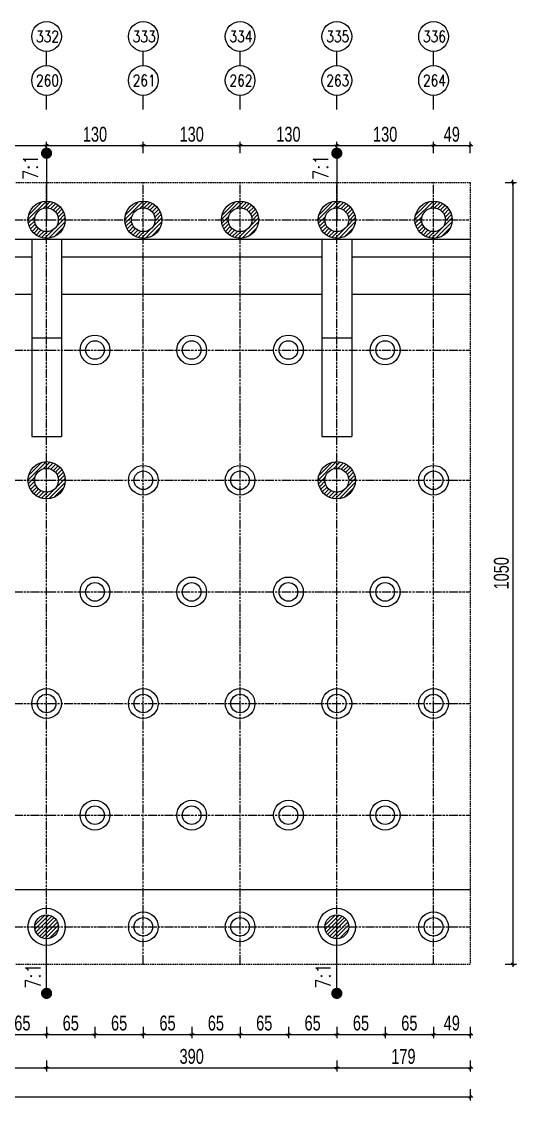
# Model space of a CAD drawing. Header units: inches. Extents: x -1640460 to 2672754, y -1012 to 1209503.
# Drawn here: x 7526 to 8191, y 136 to 1586 of the extents above; entities that cross this region are included whole.
import ezdxf

# ---------------------------------------------------------------- set-up
doc = ezdxf.new("R2010")
doc.units = ezdxf.units.IN
doc.header["$MEASUREMENT"] = 0
doc.linetypes.add('ACAD_ISO09W100', pattern=[45, 24, -3, 6, -3, 6, -3])
doc.linetypes.add('HIDDEN', pattern=[0.375, 0.25, -0.125])
doc.layers.add('DIM', color=177, linetype='Continuous', lineweight=20)
doc.layers.add('THAY1', color=9, linetype='Continuous', lineweight=20)
for name, color, linetype in [('Kich thuoc', 4, 'Continuous'), ('Text', 2, 'Continuous'), ('Tim', 8, 'ACAD_ISO09W100')]:
    doc.layers.add(name, color=color, linetype=linetype)
doc.styles.add('KICH_THUOC', font='vnsimli.shx', dxfattribs={"width": 0.8})
doc.styles.add('TXTDIM', font='VNARIAL.TTF', dxfattribs={"width": 0.7})
doc.dimstyles.new('DIM10', dxfattribs={"dimscale": 10, "dimtxt": 2, "dimasz": 0.3, "dimexe": 0.5, "dimexo": 0.5, "dimgap": 0.5, "dimtad": 1, "dimdec": 0, "dimzin": 12, "dimdsep": 46, "dimtxsty": 'TXTDIM', "dimblk": 'SLASH', "dimcen": 1.5, "dimclrd": 1, "dimclre": 256, "dimclrt": 2, "dimadec": 0, "dimazin": 0, "dimtfac": 1, "dimtdec": 0, "dimtix": 1, "dimtmove": 0, "dimatfit": 3, "dimldrblk": 'DOT', "dimfxl": 1, "dimfxlon": 1, "dimtolj": 1, "dimtzin": 0, "dimlwd": 9, "dimlwe": 9, "dimarcsym": 1})
pattern_1 = [(45, (7074.489555966934, 0), (-2.651650429449553, 2.651650429449553), [])]

# ---------------------------------------------------------------- blocks, each defined once
blk = doc.blocks.new('SLASH')
at = {"layer": 'DIM', "color": 16}
blk.add_line((-1.2, 0), (1.2, 0), dxfattribs=at)
at = {"layer": 'DIM', "color": 16, "linetype": 'Continuous'}
blk.add_line((-0.6, -0.6), (0.6, 0.6), dxfattribs=at)
blk = doc.blocks.new('*D403')
at = {"layer": 'Defpoints', "color": 0}
for p in [(7494.865491394885, 319.4343528143809), (7559.865491394885, 319.4343528143809), (7559.865491394885, 224.8443050668575)]:
    blk.add_point(p, dxfattribs=at)
at = {"layer": 'Kich thuoc', "lineweight": 9}
for p, q in [((7494.865491394885, 234.8443050668575), (7494.865491394885, 219.8443050668575)), ((7559.865491394885, 234.8443050668575), (7559.865491394885, 219.8443050668575))]:
    blk.add_line(p, q, dxfattribs=at)
at = {"layer": 'Kich thuoc', "color": 1, "lineweight": 9}
blk.add_line((7497.865491394885, 224.8443050668575), (7556.865491394885, 224.8443050668575), dxfattribs=at)
at = {"layer": 'Kich thuoc', "color": 1, "lineweight": 9, "xscale": 3, "yscale": 3, "zscale": 3, "rotation": 180}
blk.add_blockref('SLASH', (7494.865491394885, 224.8443050668575), dxfattribs=at)
at = {"layer": 'Kich thuoc', "color": 1, "lineweight": 9, "xscale": 3, "yscale": 3, "zscale": 3}
blk.add_blockref('SLASH', (7559.865491394885, 224.8443050668575), dxfattribs=at)
at = {"layer": 'Kich thuoc', "color": 2, "insert": (7527.365491394885, 240.0489435388902), "char_height": 20, "attachment_point": 5, "style": 'TXTDIM'}
blk.add_mtext('\\A1;65', dxfattribs=at)
blk = doc.blocks.new('_Dot')
at = {"color": 0, "linetype": 'ByBlock', "lineweight": -2}
blk.add_line((-0.5, 0), (-1, 0), dxfattribs=at)
at = {"color": 0, "linetype": 'ByBlock', "const_width": 0.5}
blk.add_lwpolyline([(-0.25, 0, 1), (0.25, 0, 1)], format="xyb", close=True, dxfattribs=at)
blk = doc.blocks.new('*D404')
at = {"layer": 'Defpoints', "color": 0}
for p in [(7559.865491394885, 319.4343528143809), (7624.865491394885, 319.4343528143809), (7624.865491394885, 224.8443050668575)]:
    blk.add_point(p, dxfattribs=at)
at = {"layer": 'Kich thuoc', "lineweight": 9}
for p, q in [((7559.865491394885, 234.8443050668575), (7559.865491394885, 219.8443050668575)), ((7624.865491394885, 234.8443050668575), (7624.865491394885, 219.8443050668575))]:
    blk.add_line(p, q, dxfattribs=at)
at = {"layer": 'Kich thuoc', "color": 1, "lineweight": 9}
blk.add_line((7562.865491394885, 224.8443050668575), (7621.865491394885, 224.8443050668575), dxfattribs=at)
at = {"layer": 'Kich thuoc', "color": 1, "lineweight": 9, "xscale": 3, "yscale": 3, "zscale": 3, "rotation": 180}
blk.add_blockref('SLASH', (7559.865491394885, 224.8443050668575), dxfattribs=at)
at = {"layer": 'Kich thuoc', "color": 1, "lineweight": 9, "xscale": 3, "yscale": 3, "zscale": 3}
blk.add_blockref('SLASH', (7624.865491394885, 224.8443050668575), dxfattribs=at)
at = {"layer": 'Kich thuoc', "color": 2, "insert": (7592.365491394885, 240.0489435388902), "char_height": 20, "attachment_point": 5, "style": 'TXTDIM'}
blk.add_mtext('\\A1;65', dxfattribs=at)
blk = doc.blocks.new('*D405')
at = {"layer": 'Defpoints', "color": 0}
for p in [(7624.865491394885, 319.4343528143809), (7689.865491394885, 319.4343528143809), (7689.865491394885, 224.8443050668575)]:
    blk.add_point(p, dxfattribs=at)
at = {"layer": 'Kich thuoc', "lineweight": 9}
for p, q in [((7624.865491394885, 234.8443050668575), (7624.865491394885, 219.8443050668575)), ((7689.865491394885, 234.8443050668575), (7689.865491394885, 219.8443050668575))]:
    blk.add_line(p, q, dxfattribs=at)
at = {"layer": 'Kich thuoc', "color": 1, "lineweight": 9}
blk.add_line((7627.865491394885, 224.8443050668575), (7686.865491394885, 224.8443050668575), dxfattribs=at)
at = {"layer": 'Kich thuoc', "color": 1, "lineweight": 9, "xscale": 3, "yscale": 3, "zscale": 3, "rotation": 180}
blk.add_blockref('SLASH', (7624.865491394885, 224.8443050668575), dxfattribs=at)
at = {"layer": 'Kich thuoc', "color": 1, "lineweight": 9, "xscale": 3, "yscale": 3, "zscale": 3}
blk.add_blockref('SLASH', (7689.865491394885, 224.8443050668575), dxfattribs=at)
at = {"layer": 'Kich thuoc', "color": 2, "insert": (7657.365491394885, 240.0489435388902), "char_height": 20, "attachment_point": 5, "style": 'TXTDIM'}
blk.add_mtext('\\A1;65', dxfattribs=at)
blk = doc.blocks.new('*D406')
at = {"layer": 'Defpoints', "color": 0}
for p in [(7689.865491394885, 319.4343528143809), (7754.865491394885, 319.4343528143809), (7754.865491394885, 224.8443050668575)]:
    blk.add_point(p, dxfattribs=at)
at = {"layer": 'Kich thuoc', "lineweight": 9}
for p, q in [((7689.865491394885, 234.8443050668575), (7689.865491394885, 219.8443050668575)), ((7754.865491394885, 234.8443050668575), (7754.865491394885, 219.8443050668575))]:
    blk.add_line(p, q, dxfattribs=at)
at = {"layer": 'Kich thuoc', "color": 1, "lineweight": 9}
blk.add_line((7692.865491394885, 224.8443050668575), (7751.865491394885, 224.8443050668575), dxfattribs=at)
at = {"layer": 'Kich thuoc', "color": 1, "lineweight": 9, "xscale": 3, "yscale": 3, "zscale": 3, "rotation": 180}
blk.add_blockref('SLASH', (7689.865491394885, 224.8443050668575), dxfattribs=at)
at = {"layer": 'Kich thuoc', "color": 1, "lineweight": 9, "xscale": 3, "yscale": 3, "zscale": 3}
blk.add_blockref('SLASH', (7754.865491394885, 224.8443050668575), dxfattribs=at)
at = {"layer": 'Kich thuoc', "color": 2, "insert": (7722.365491394885, 240.0489435388902), "char_height": 20, "attachment_point": 5, "style": 'TXTDIM'}
blk.add_mtext('\\A1;65', dxfattribs=at)
blk = doc.blocks.new('*D407')
at = {"layer": 'Defpoints', "color": 0}
for p in [(7754.865491394885, 319.4343528143809), (7819.865491394885, 319.4343528143809), (7819.865491394885, 224.8443050668575)]:
    blk.add_point(p, dxfattribs=at)
at = {"layer": 'Kich thuoc', "lineweight": 9}
for p, q in [((7754.865491394885, 234.8443050668575), (7754.865491394885, 219.8443050668575)), ((7819.865491394885, 234.8443050668575), (7819.865491394885, 219.8443050668575))]:
    blk.add_line(p, q, dxfattribs=at)
at = {"layer": 'Kich thuoc', "color": 1, "lineweight": 9}
blk.add_line((7757.865491394885, 224.8443050668575), (7816.865491394885, 224.8443050668575), dxfattribs=at)
at = {"layer": 'Kich thuoc', "color": 1, "lineweight": 9, "xscale": 3, "yscale": 3, "zscale": 3, "rotation": 180}
blk.add_blockref('SLASH', (7754.865491394885, 224.8443050668575), dxfattribs=at)
at = {"layer": 'Kich thuoc', "color": 1, "lineweight": 9, "xscale": 3, "yscale": 3, "zscale": 3}
blk.add_blockref('SLASH', (7819.865491394885, 224.8443050668575), dxfattribs=at)
at = {"layer": 'Kich thuoc', "color": 2, "insert": (7787.365491394885, 240.0489435388902), "char_height": 20, "attachment_point": 5, "style": 'TXTDIM'}
blk.add_mtext('\\A1;65', dxfattribs=at)
blk = doc.blocks.new('*D408')
at = {"layer": 'Defpoints', "color": 0}
for p in [(7819.865491394885, 319.4343528143809), (7884.865491394885, 319.4343528143809), (7884.865491394885, 224.8443050668575)]:
    blk.add_point(p, dxfattribs=at)
at = {"layer": 'Kich thuoc', "lineweight": 9}
for p, q in [((7819.865491394885, 234.8443050668575), (7819.865491394885, 219.8443050668575)), ((7884.865491394885, 234.8443050668575), (7884.865491394885, 219.8443050668575))]:
    blk.add_line(p, q, dxfattribs=at)
at = {"layer": 'Kich thuoc', "color": 1, "lineweight": 9}
blk.add_line((7822.865491394885, 224.8443050668575), (7881.865491394885, 224.8443050668575), dxfattribs=at)
at = {"layer": 'Kich thuoc', "color": 1, "lineweight": 9, "xscale": 3, "yscale": 3, "zscale": 3, "rotation": 180}
blk.add_blockref('SLASH', (7819.865491394885, 224.8443050668575), dxfattribs=at)
at = {"layer": 'Kich thuoc', "color": 1, "lineweight": 9, "xscale": 3, "yscale": 3, "zscale": 3}
blk.add_blockref('SLASH', (7884.865491394885, 224.8443050668575), dxfattribs=at)
at = {"layer": 'Kich thuoc', "color": 2, "insert": (7852.365491394885, 240.0489435388902), "char_height": 20, "attachment_point": 5, "style": 'TXTDIM'}
blk.add_mtext('\\A1;65', dxfattribs=at)
blk = doc.blocks.new('*D409')
at = {"layer": 'Defpoints', "color": 0}
for p in [(7884.865491394885, 319.4343528143809), (7949.865491394885, 319.4343528143809), (7949.865491394885, 224.8443050668575)]:
    blk.add_point(p, dxfattribs=at)
at = {"layer": 'Kich thuoc', "lineweight": 9}
for p, q in [((7884.865491394885, 234.8443050668575), (7884.865491394885, 219.8443050668575)), ((7949.865491394885, 234.8443050668575), (7949.865491394885, 219.8443050668575))]:
    blk.add_line(p, q, dxfattribs=at)
at = {"layer": 'Kich thuoc', "color": 1, "lineweight": 9}
blk.add_line((7887.865491394885, 224.8443050668575), (7946.865491394885, 224.8443050668575), dxfattribs=at)
at = {"layer": 'Kich thuoc', "color": 1, "lineweight": 9, "xscale": 3, "yscale": 3, "zscale": 3, "rotation": 180}
blk.add_blockref('SLASH', (7884.865491394885, 224.8443050668575), dxfattribs=at)
at = {"layer": 'Kich thuoc', "color": 1, "lineweight": 9, "xscale": 3, "yscale": 3, "zscale": 3}
blk.add_blockref('SLASH', (7949.865491394885, 224.8443050668575), dxfattribs=at)
at = {"layer": 'Kich thuoc', "color": 2, "insert": (7917.365491394885, 240.0489435388902), "char_height": 20, "attachment_point": 5, "style": 'TXTDIM'}
blk.add_mtext('\\A1;65', dxfattribs=at)
blk = doc.blocks.new('*D410')
at = {"layer": 'Defpoints', "color": 0}
for p in [(7949.865491394885, 319.4343528143809), (8014.865491394885, 319.4343528143809), (8014.865491394885, 224.8443050668575)]:
    blk.add_point(p, dxfattribs=at)
at = {"layer": 'Kich thuoc', "lineweight": 9}
for p, q in [((7949.865491394885, 234.8443050668575), (7949.865491394885, 219.8443050668575)), ((8014.865491394885, 234.8443050668575), (8014.865491394885, 219.8443050668575))]:
    blk.add_line(p, q, dxfattribs=at)
at = {"layer": 'Kich thuoc', "color": 1, "lineweight": 9}
blk.add_line((7952.865491394885, 224.8443050668575), (8011.865491394885, 224.8443050668575), dxfattribs=at)
at = {"layer": 'Kich thuoc', "color": 1, "lineweight": 9, "xscale": 3, "yscale": 3, "zscale": 3, "rotation": 180}
blk.add_blockref('SLASH', (7949.865491394885, 224.8443050668575), dxfattribs=at)
at = {"layer": 'Kich thuoc', "color": 1, "lineweight": 9, "xscale": 3, "yscale": 3, "zscale": 3}
blk.add_blockref('SLASH', (8014.865491394885, 224.8443050668575), dxfattribs=at)
at = {"layer": 'Kich thuoc', "color": 2, "insert": (7982.365491394885, 240.0489435388902), "char_height": 20, "attachment_point": 5, "style": 'TXTDIM'}
blk.add_mtext('\\A1;65', dxfattribs=at)
blk = doc.blocks.new('*D411')
at = {"layer": 'Defpoints', "color": 0}
for p in [(8014.865491394885, 319.4343528143809), (8079.865491394885, 319.4343528143809), (8079.865491394885, 224.8443050668575)]:
    blk.add_point(p, dxfattribs=at)
at = {"layer": 'Kich thuoc', "lineweight": 9}
for p, q in [((8014.865491394885, 234.8443050668575), (8014.865491394885, 219.8443050668575)), ((8079.865491394885, 234.8443050668575), (8079.865491394885, 219.8443050668575))]:
    blk.add_line(p, q, dxfattribs=at)
at = {"layer": 'Kich thuoc', "color": 1, "lineweight": 9}
blk.add_line((8017.865491394885, 224.8443050668575), (8076.865491394885, 224.8443050668575), dxfattribs=at)
at = {"layer": 'Kich thuoc', "color": 1, "lineweight": 9, "xscale": 3, "yscale": 3, "zscale": 3, "rotation": 180}
blk.add_blockref('SLASH', (8014.865491394885, 224.8443050668575), dxfattribs=at)
at = {"layer": 'Kich thuoc', "color": 1, "lineweight": 9, "xscale": 3, "yscale": 3, "zscale": 3}
blk.add_blockref('SLASH', (8079.865491394885, 224.8443050668575), dxfattribs=at)
at = {"layer": 'Kich thuoc', "color": 2, "insert": (8047.365491394885, 240.0489435388902), "char_height": 20, "attachment_point": 5, "style": 'TXTDIM'}
blk.add_mtext('\\A1;65', dxfattribs=at)
blk = doc.blocks.new('*D412')
at = {"layer": 'Defpoints', "color": 0}
for p in [(8079.865491394885, 319.4343528143809), (8128.865491394885, 319.4343528143809), (8128.865491394885, 224.8443050668575)]:
    blk.add_point(p, dxfattribs=at)
at = {"layer": 'Kich thuoc', "lineweight": 9}
for p, q in [((8079.865491394885, 234.8443050668575), (8079.865491394885, 219.8443050668575)), ((8128.865491394885, 234.8443050668575), (8128.865491394885, 219.8443050668575))]:
    blk.add_line(p, q, dxfattribs=at)
at = {"layer": 'Kich thuoc', "color": 1, "lineweight": 9}
blk.add_line((8082.865491394885, 224.8443050668575), (8125.865491394885, 224.8443050668575), dxfattribs=at)
at = {"layer": 'Kich thuoc', "color": 1, "lineweight": 9, "xscale": 3, "yscale": 3, "zscale": 3, "rotation": 180}
blk.add_blockref('SLASH', (8079.865491394885, 224.8443050668575), dxfattribs=at)
at = {"layer": 'Kich thuoc', "color": 1, "lineweight": 9, "xscale": 3, "yscale": 3, "zscale": 3}
blk.add_blockref('SLASH', (8128.865491394885, 224.8443050668575), dxfattribs=at)
at = {"layer": 'Kich thuoc', "color": 2, "insert": (8104.365491394885, 240.0489435388902), "char_height": 20, "attachment_point": 5, "style": 'TXTDIM'}
blk.add_mtext('\\A1;49', dxfattribs=at)
blk = doc.blocks.new('*D419')
at = {"layer": 'Defpoints', "color": 0}
for p in [(7169.865491394885, 319.4343528143809), (7559.865491394885, 319.4343528143809), (7559.865491394885, 179.9958331082016)]:
    blk.add_point(p, dxfattribs=at)
at = {"layer": 'Kich thuoc', "lineweight": 9}
for p, q in [((7169.865491394885, 189.9958331082016), (7169.865491394885, 174.9958331082016)), ((7559.865491394885, 189.9958331082016), (7559.865491394885, 174.9958331082016))]:
    blk.add_line(p, q, dxfattribs=at)
at = {"layer": 'Kich thuoc', "color": 1, "lineweight": 9}
blk.add_line((7172.865491394885, 179.9958331082016), (7556.865491394885, 179.9958331082016), dxfattribs=at)
at = {"layer": 'Kich thuoc', "color": 1, "lineweight": 9, "xscale": 3, "yscale": 3, "zscale": 3, "rotation": 180}
blk.add_blockref('SLASH', (7169.865491394885, 179.9958331082016), dxfattribs=at)
at = {"layer": 'Kich thuoc', "color": 1, "lineweight": 9, "xscale": 3, "yscale": 3, "zscale": 3}
blk.add_blockref('SLASH', (7559.865491394885, 179.9958331082016), dxfattribs=at)
at = {"layer": 'Kich thuoc', "color": 2, "insert": (7364.865491394885, 195.2141141450365), "char_height": 20, "attachment_point": 5, "style": 'TXTDIM'}
blk.add_mtext('\\A1;390', dxfattribs=at)
blk = doc.blocks.new('*D420')
at = {"layer": 'Defpoints', "color": 0}
for p in [(7559.865491394885, 319.4343528143809), (7949.865491394885, 319.4343528143809), (7949.865491394885, 179.9958331082016)]:
    blk.add_point(p, dxfattribs=at)
at = {"layer": 'Kich thuoc', "lineweight": 9}
for p, q in [((7559.865491394885, 189.9958331082016), (7559.865491394885, 174.9958331082016)), ((7949.865491394885, 189.9958331082016), (7949.865491394885, 174.9958331082016))]:
    blk.add_line(p, q, dxfattribs=at)
at = {"layer": 'Kich thuoc', "color": 1, "lineweight": 9}
blk.add_line((7562.865491394885, 179.9958331082016), (7946.865491394885, 179.9958331082016), dxfattribs=at)
at = {"layer": 'Kich thuoc', "color": 1, "lineweight": 9, "xscale": 3, "yscale": 3, "zscale": 3, "rotation": 180}
blk.add_blockref('SLASH', (7559.865491394885, 179.9958331082016), dxfattribs=at)
at = {"layer": 'Kich thuoc', "color": 1, "lineweight": 9, "xscale": 3, "yscale": 3, "zscale": 3}
blk.add_blockref('SLASH', (7949.865491394885, 179.9958331082016), dxfattribs=at)
at = {"layer": 'Kich thuoc', "color": 2, "insert": (7754.865491394885, 195.2141141450365), "char_height": 20, "attachment_point": 5, "style": 'TXTDIM'}
blk.add_mtext('\\A1;390', dxfattribs=at)
blk = doc.blocks.new('*D421')
at = {"layer": 'Defpoints', "color": 0}
for p in [(7949.865491394885, 319.4343528143809), (8128.865491394885, 319.4343528143809), (8128.865491394885, 179.9958331082016)]:
    blk.add_point(p, dxfattribs=at)
at = {"layer": 'Kich thuoc', "lineweight": 9}
for p, q in [((7949.865491394885, 189.9958331082016), (7949.865491394885, 174.9958331082016)), ((8128.865491394885, 189.9958331082016), (8128.865491394885, 174.9958331082016))]:
    blk.add_line(p, q, dxfattribs=at)
at = {"layer": 'Kich thuoc', "color": 1, "lineweight": 9}
blk.add_line((7952.865491394885, 179.9958331082016), (8125.865491394885, 179.9958331082016), dxfattribs=at)
at = {"layer": 'Kich thuoc', "color": 1, "lineweight": 9, "xscale": 3, "yscale": 3, "zscale": 3, "rotation": 180}
blk.add_blockref('SLASH', (7949.865491394885, 179.9958331082016), dxfattribs=at)
at = {"layer": 'Kich thuoc', "color": 1, "lineweight": 9, "xscale": 3, "yscale": 3, "zscale": 3}
blk.add_blockref('SLASH', (8128.865491394885, 179.9958331082016), dxfattribs=at)
at = {"layer": 'Kich thuoc', "color": 2, "insert": (8039.365491394885, 195.2004715802344), "char_height": 20, "attachment_point": 5, "style": 'TXTDIM'}
blk.add_mtext('\\A1;179', dxfattribs=at)
blk = doc.blocks.new('*D422')
at = {"layer": 'Defpoints', "color": 0}
for p in [(5040.865491394885, 319.4343528143809), (8128.865491394885, 319.4343528143809), (8128.865491394885, 141.1836289337371)]:
    blk.add_point(p, dxfattribs=at)
at = {"layer": 'Kich thuoc', "lineweight": 9}
for p, q in [((5040.865491394885, 151.1836289337371), (5040.865491394885, 136.1836289337371)), ((8128.865491394885, 151.1836289337371), (8128.865491394885, 136.1836289337371))]:
    blk.add_line(p, q, dxfattribs=at)
at = {"layer": 'Kich thuoc', "color": 1, "lineweight": 9}
blk.add_line((5043.865491394885, 141.1836289337371), (8125.865491394885, 141.1836289337371), dxfattribs=at)
at = {"layer": 'Kich thuoc', "color": 1, "lineweight": 9, "xscale": 3, "yscale": 3, "zscale": 3, "rotation": 180}
blk.add_blockref('SLASH', (5040.865491394885, 141.1836289337371), dxfattribs=at)
at = {"layer": 'Kich thuoc', "color": 1, "lineweight": 9, "xscale": 3, "yscale": 3, "zscale": 3}
blk.add_blockref('SLASH', (8128.865491394885, 141.1836289337371), dxfattribs=at)
at = {"layer": 'Kich thuoc', "color": 2, "insert": (6584.865491394885, 156.401909970572), "char_height": 20, "attachment_point": 5, "style": 'TXTDIM'}
blk.add_mtext('\\A1;3088', dxfattribs=at)
blk = doc.blocks.new('*D376')
at = {"layer": 'Defpoints', "color": 0}
for p in [(7559.865491394885, 1418.99887959694), (7559.865491394885, 1383.01085730274), (7429.865491394885, 1369.434352814381)]:
    blk.add_point(p, dxfattribs=at)
at = {"layer": 'Kich thuoc', "lineweight": 9}
for p, q in [((7429.865491394885, 1408.99887959694), (7429.865491394885, 1423.99887959694)), ((7559.865491394885, 1408.99887959694), (7559.865491394885, 1423.99887959694))]:
    blk.add_line(p, q, dxfattribs=at)
at = {"layer": 'Kich thuoc', "color": 1, "lineweight": 9}
blk.add_line((7432.865491394885, 1418.99887959694), (7556.865491394885, 1418.99887959694), dxfattribs=at)
at = {"layer": 'Kich thuoc', "color": 1, "lineweight": 9, "xscale": 3, "yscale": 3, "zscale": 3, "rotation": 180}
blk.add_blockref('SLASH', (7429.865491394885, 1418.99887959694), dxfattribs=at)
at = {"layer": 'Kich thuoc', "color": 1, "lineweight": 9, "xscale": 3, "yscale": 3, "zscale": 3}
blk.add_blockref('SLASH', (7559.865491394885, 1418.99887959694), dxfattribs=at)
at = {"layer": 'Kich thuoc', "color": 2, "insert": (7494.865491394885, 1434.217160633775), "char_height": 20, "attachment_point": 5, "style": 'TXTDIM'}
blk.add_mtext('\\A1;130', dxfattribs=at)
blk = doc.blocks.new('*D377')
at = {"layer": 'Defpoints', "color": 0}
for p in [(7689.865491394885, 1418.99887959694), (7559.865491394885, 1369.434352814381), (7689.865491394885, 1369.434352814381)]:
    blk.add_point(p, dxfattribs=at)
at = {"layer": 'Kich thuoc', "lineweight": 9}
for p, q in [((7559.865491394885, 1408.99887959694), (7559.865491394885, 1423.99887959694)), ((7689.865491394885, 1408.99887959694), (7689.865491394885, 1423.99887959694))]:
    blk.add_line(p, q, dxfattribs=at)
at = {"layer": 'Kich thuoc', "color": 1, "lineweight": 9}
blk.add_line((7562.865491394885, 1418.99887959694), (7686.865491394885, 1418.99887959694), dxfattribs=at)
at = {"layer": 'Kich thuoc', "color": 1, "lineweight": 9, "xscale": 3, "yscale": 3, "zscale": 3, "rotation": 180}
blk.add_blockref('SLASH', (7559.865491394885, 1418.99887959694), dxfattribs=at)
at = {"layer": 'Kich thuoc', "color": 1, "lineweight": 9, "xscale": 3, "yscale": 3, "zscale": 3}
blk.add_blockref('SLASH', (7689.865491394885, 1418.99887959694), dxfattribs=at)
at = {"layer": 'Kich thuoc', "color": 2, "insert": (7624.865491394885, 1434.217160633775), "char_height": 20, "attachment_point": 5, "style": 'TXTDIM'}
blk.add_mtext('\\A1;130', dxfattribs=at)
blk = doc.blocks.new('*D378')
at = {"layer": 'Defpoints', "color": 0}
for p in [(7819.865491394885, 1418.99887959694), (7689.865491394885, 1369.434352814381), (7819.865491394885, 1369.434352814381)]:
    blk.add_point(p, dxfattribs=at)
at = {"layer": 'Kich thuoc', "lineweight": 9}
for p, q in [((7689.865491394885, 1408.99887959694), (7689.865491394885, 1423.99887959694)), ((7819.865491394885, 1408.99887959694), (7819.865491394885, 1423.99887959694))]:
    blk.add_line(p, q, dxfattribs=at)
at = {"layer": 'Kich thuoc', "color": 1, "lineweight": 9}
blk.add_line((7692.865491394885, 1418.99887959694), (7816.865491394885, 1418.99887959694), dxfattribs=at)
at = {"layer": 'Kich thuoc', "color": 1, "lineweight": 9, "xscale": 3, "yscale": 3, "zscale": 3, "rotation": 180}
blk.add_blockref('SLASH', (7689.865491394885, 1418.99887959694), dxfattribs=at)
at = {"layer": 'Kich thuoc', "color": 1, "lineweight": 9, "xscale": 3, "yscale": 3, "zscale": 3}
blk.add_blockref('SLASH', (7819.865491394885, 1418.99887959694), dxfattribs=at)
at = {"layer": 'Kich thuoc', "color": 2, "insert": (7754.865491394885, 1434.217160633775), "char_height": 20, "attachment_point": 5, "style": 'TXTDIM'}
blk.add_mtext('\\A1;130', dxfattribs=at)
blk = doc.blocks.new('*D379')
at = {"layer": 'Defpoints', "color": 0}
for p in [(7949.865491394885, 1418.99887959694), (7949.865491394885, 1383.01085730274), (7819.865491394885, 1369.434352814381)]:
    blk.add_point(p, dxfattribs=at)
at = {"layer": 'Kich thuoc', "lineweight": 9}
for p, q in [((7819.865491394885, 1408.99887959694), (7819.865491394885, 1423.99887959694)), ((7949.865491394885, 1408.99887959694), (7949.865491394885, 1423.99887959694))]:
    blk.add_line(p, q, dxfattribs=at)
at = {"layer": 'Kich thuoc', "color": 1, "lineweight": 9}
blk.add_line((7822.865491394885, 1418.99887959694), (7946.865491394885, 1418.99887959694), dxfattribs=at)
at = {"layer": 'Kich thuoc', "color": 1, "lineweight": 9, "xscale": 3, "yscale": 3, "zscale": 3, "rotation": 180}
blk.add_blockref('SLASH', (7819.865491394885, 1418.99887959694), dxfattribs=at)
at = {"layer": 'Kich thuoc', "color": 1, "lineweight": 9, "xscale": 3, "yscale": 3, "zscale": 3}
blk.add_blockref('SLASH', (7949.865491394885, 1418.99887959694), dxfattribs=at)
at = {"layer": 'Kich thuoc', "color": 2, "insert": (7884.865491394885, 1434.217160633775), "char_height": 20, "attachment_point": 5, "style": 'TXTDIM'}
blk.add_mtext('\\A1;130', dxfattribs=at)
blk = doc.blocks.new('*D380')
at = {"layer": 'Defpoints', "color": 0}
for p in [(8079.865491394885, 1418.99887959694), (7949.865491394885, 1369.434352814381), (8079.865491394885, 1369.434352814381)]:
    blk.add_point(p, dxfattribs=at)
at = {"layer": 'Kich thuoc', "lineweight": 9}
for p, q in [((7949.865491394885, 1408.99887959694), (7949.865491394885, 1423.99887959694)), ((8079.865491394885, 1408.99887959694), (8079.865491394885, 1423.99887959694))]:
    blk.add_line(p, q, dxfattribs=at)
at = {"layer": 'Kich thuoc', "color": 1, "lineweight": 9}
blk.add_line((7952.865491394885, 1418.99887959694), (8076.865491394885, 1418.99887959694), dxfattribs=at)
at = {"layer": 'Kich thuoc', "color": 1, "lineweight": 9, "xscale": 3, "yscale": 3, "zscale": 3, "rotation": 180}
blk.add_blockref('SLASH', (7949.865491394885, 1418.99887959694), dxfattribs=at)
at = {"layer": 'Kich thuoc', "color": 1, "lineweight": 9, "xscale": 3, "yscale": 3, "zscale": 3}
blk.add_blockref('SLASH', (8079.865491394885, 1418.99887959694), dxfattribs=at)
at = {"layer": 'Kich thuoc', "color": 2, "insert": (8014.865491394885, 1434.217160633775), "char_height": 20, "attachment_point": 5, "style": 'TXTDIM'}
blk.add_mtext('\\A1;130', dxfattribs=at)
blk = doc.blocks.new('*D381')
at = {"layer": 'Defpoints', "color": 0}
for p in [(8128.865491394885, 1418.99887959694), (8079.865491394885, 1369.434352814381), (8128.865491394885, 1369.434352814381)]:
    blk.add_point(p, dxfattribs=at)
at = {"layer": 'Kich thuoc', "lineweight": 9}
for p, q in [((8079.865491394885, 1408.99887959694), (8079.865491394885, 1423.99887959694)), ((8128.865491394885, 1408.99887959694), (8128.865491394885, 1423.99887959694))]:
    blk.add_line(p, q, dxfattribs=at)
at = {"layer": 'Kich thuoc', "color": 1, "lineweight": 9}
blk.add_line((8082.865491394885, 1418.99887959694), (8125.865491394885, 1418.99887959694), dxfattribs=at)
at = {"layer": 'Kich thuoc', "color": 1, "lineweight": 9, "xscale": 3, "yscale": 3, "zscale": 3, "rotation": 180}
blk.add_blockref('SLASH', (8079.865491394885, 1418.99887959694), dxfattribs=at)
at = {"layer": 'Kich thuoc', "color": 1, "lineweight": 9, "xscale": 3, "yscale": 3, "zscale": 3}
blk.add_blockref('SLASH', (8128.865491394885, 1418.99887959694), dxfattribs=at)
at = {"layer": 'Kich thuoc', "color": 2, "insert": (8104.365491394885, 1434.210339351374), "char_height": 20, "attachment_point": 5, "style": 'TXTDIM'}
blk.add_mtext('\\A1;49', dxfattribs=at)
blk = doc.blocks.new('*D351')
at = {"layer": 'Defpoints', "color": 0}
for p in [(8128.865491394885, 1369.434352814381), (8128.865491394885, 319.4343528143809), (8186.226658541836, 319.4343528143809)]:
    blk.add_point(p, dxfattribs=at)
at = {"layer": 'Kich thuoc', "lineweight": 9}
for p, q in [((8176.226658541836, 1369.434352814381), (8191.226658541836, 1369.434352814381)), ((8176.226658541836, 319.4343528143809), (8191.226658541836, 319.4343528143809))]:
    blk.add_line(p, q, dxfattribs=at)
at = {"layer": 'Kich thuoc', "color": 1, "lineweight": 9}
blk.add_line((8186.226658541836, 1366.434352814381), (8186.226658541836, 322.4343528143809), dxfattribs=at)
at = {"layer": 'Kich thuoc', "color": 1, "lineweight": 9, "xscale": 3, "yscale": 3, "zscale": 3}
for p, rotation in [((8186.226658541836, 1369.434352814381), 90), ((8186.226658541836, 319.4343528143809), 270)]:
    blk.add_blockref('SLASH', p, dxfattribs=dict(at, rotation=rotation))
at = {"layer": 'Kich thuoc', "color": 2, "insert": (8171.015198787401, 844.4343528143822), "char_height": 20, "attachment_point": 5, "rotation": 90, "style": 'TXTDIM'}
blk.add_mtext('\\A1;1050', dxfattribs=at)

msp = doc.modelspace()

# ---------------------------------------------------------------- hatches: boundary and pattern name
h = msp.add_hatch()
h.set_pattern_fill('ANSI31', color=256, scale=30, style=0)
h.set_pattern_definition([(45, (6814.489555966934, 0), (-2.651650429449553, 2.651650429449553), [])])
h.paths.add_polyline_path([(7559.865491394885, 1344.434352814381, 0.4142135623730951), (7534.865491394885, 1319.434352814381), (7543.865491394885, 1319.434352814381, -0.4142135623730951), (7559.865491394885, 1335.434352814381)])
h.paths.add_polyline_path([(7559.865491394885, 1344.434352814381), (7559.865491394885, 1335.434352814381, -0.4142135623730951), (7575.865491394885, 1319.434352814381), (7584.865491394885, 1319.434352814381, 0.4142135623730951)])
h.paths.add_polyline_path([(7584.865491394885, 1319.434352814381), (7575.865491394885, 1319.434352814381, -0.4142135623730951), (7559.865491394885, 1303.434352814381), (7559.865491394885, 1294.434352814381, 0.4142135623730951)])
h.paths.add_polyline_path([(7543.865491394885, 1319.434352814381), (7534.865491394885, 1319.434352814381, 0.4142135623730951), (7559.865491394885, 1294.434352814381), (7559.865491394885, 1303.434352814381, -0.4142135623730951)])
h = msp.add_hatch()
h.set_pattern_fill('ANSI31', color=256, scale=30, style=0)
h.set_pattern_definition([(45, (6944.489555966934, 0), (-2.651650429449553, 2.651650429449553), [])])
h.paths.add_polyline_path([(7689.865491394885, 1344.434352814381, 0.4142135623730951), (7664.865491394885, 1319.434352814381), (7673.865491394885, 1319.434352814381, -0.4142135623730951), (7689.865491394885, 1335.434352814381)])
h.paths.add_polyline_path([(7689.865491394885, 1344.434352814381), (7689.865491394885, 1335.434352814381, -0.4142135623730951), (7705.865491394885, 1319.434352814381), (7714.865491394885, 1319.434352814381, 0.4142135623730951)])
h.paths.add_polyline_path([(7714.865491394885, 1319.434352814381), (7705.865491394885, 1319.434352814381, -0.4142135623730951), (7689.865491394885, 1303.434352814381), (7689.865491394885, 1294.434352814381, 0.4142135623730951)])
h.paths.add_polyline_path([(7673.865491394885, 1319.434352814381), (7664.865491394885, 1319.434352814381, 0.4142135623730951), (7689.865491394885, 1294.434352814381), (7689.865491394885, 1303.434352814381, -0.4142135623730951)])
h = msp.add_hatch()
h.set_pattern_fill('ANSI31', color=256, scale=30, style=0)
h.set_pattern_definition(pattern_1)
h.paths.add_polyline_path([(7819.865491394885, 1344.434352814381, 0.4142135623730951), (7794.865491394885, 1319.434352814381), (7803.865491394885, 1319.434352814381, -0.4142135623730951), (7819.865491394885, 1335.434352814381)])
h.paths.add_polyline_path([(7819.865491394885, 1344.434352814381), (7819.865491394885, 1335.434352814381, -0.4142135623730951), (7835.865491394885, 1319.434352814381), (7844.865491394885, 1319.434352814381, 0.4142135623730951)])
h.paths.add_polyline_path([(7844.865491394885, 1319.434352814381), (7835.865491394885, 1319.434352814381, -0.4142135623730951), (7819.865491394885, 1303.434352814381), (7819.865491394885, 1294.434352814381, 0.4142135623730951)])
h.paths.add_polyline_path([(7803.865491394885, 1319.434352814381), (7794.865491394885, 1319.434352814381, 0.4142135623730951), (7819.865491394885, 1294.434352814381), (7819.865491394885, 1303.434352814381, -0.4142135623730951)])
h = msp.add_hatch()
h.set_pattern_fill('ANSI31', color=256, scale=30, style=0)
h.set_pattern_definition([(45, (7204.489555966934, 0), (-2.651650429449553, 2.651650429449553), [])])
h.paths.add_polyline_path([(7949.865491394885, 1344.434352814381, 0.4142135623730951), (7924.865491394885, 1319.434352814381), (7933.865491394885, 1319.434352814381, -0.4142135623730951), (7949.865491394885, 1335.434352814381)])
h.paths.add_polyline_path([(7949.865491394885, 1344.434352814381), (7949.865491394885, 1335.434352814381, -0.4142135623730951), (7965.865491394885, 1319.434352814381), (7974.865491394885, 1319.434352814381, 0.4142135623730951)])
h.paths.add_polyline_path([(7974.865491394885, 1319.434352814381), (7965.865491394885, 1319.434352814381, -0.4142135623730951), (7949.865491394885, 1303.434352814381), (7949.865491394885, 1294.434352814381, 0.4142135623730951)])
h.paths.add_polyline_path([(7933.865491394885, 1319.434352814381), (7924.865491394885, 1319.434352814381, 0.4142135623730951), (7949.865491394885, 1294.434352814381), (7949.865491394885, 1303.434352814381, -0.4142135623730951)])
h = msp.add_hatch()
h.set_pattern_fill('ANSI31', color=256, scale=30, style=0)
h.set_pattern_definition([(45, (7334.489555966934, 0), (-2.651650429449553, 2.651650429449553), [])])
h.paths.add_polyline_path([(8079.865491394885, 1344.434352814381, 0.4142135623730951), (8054.865491394885, 1319.434352814381), (8063.865491394885, 1319.434352814381, -0.4142135623730951), (8079.865491394885, 1335.434352814381)])
h.paths.add_polyline_path([(8079.865491394885, 1344.434352814381), (8079.865491394885, 1335.434352814381, -0.4142135623730951), (8095.865491394885, 1319.434352814381), (8104.865491394885, 1319.434352814381, 0.4142135623730951)])
h.paths.add_polyline_path([(8104.865491394885, 1319.434352814381), (8095.865491394885, 1319.434352814381, -0.4142135623730951), (8079.865491394885, 1303.434352814381), (8079.865491394885, 1294.434352814381, 0.4142135623730951)])
h.paths.add_polyline_path([(8063.865491394885, 1319.434352814381), (8054.865491394885, 1319.434352814381, 0.4142135623730951), (8079.865491394885, 1294.434352814381), (8079.865491394885, 1303.434352814381, -0.4142135623730951)])
h = msp.add_hatch()
h.set_pattern_fill('ANSI31', color=256, scale=30, style=0)
h.set_pattern_definition([(45, (6814.489555966934, -349.9999999999999), (-2.651650429449553, 2.651650429449553), [])])
h.paths.add_polyline_path([(7559.865491394885, 994.434352814381, 0.4142135623730951), (7534.865491394885, 969.434352814381), (7543.865491394885, 969.434352814381, -0.4142135623730951), (7559.865491394885, 985.434352814381)])
h.paths.add_polyline_path([(7559.865491394885, 994.434352814381), (7559.865491394885, 985.434352814381, -0.4142135623730951), (7575.865491394885, 969.434352814381), (7584.865491394885, 969.434352814381, 0.4142135623730951)])
h.paths.add_polyline_path([(7584.865491394885, 969.434352814381), (7575.865491394885, 969.434352814381, -0.4142135623730951), (7559.865491394885, 953.434352814381), (7559.865491394885, 944.434352814381, 0.4142135623730951)])
h.paths.add_polyline_path([(7543.865491394885, 969.434352814381), (7534.865491394885, 969.434352814381, 0.4142135623730951), (7559.865491394885, 944.434352814381), (7559.865491394885, 953.434352814381, -0.4142135623730951)])
h = msp.add_hatch()
h.set_pattern_fill('ANSI31', color=256, scale=30, style=0)
h.set_pattern_definition([(45, (7204.489555966934, -349.9999999999999), (-2.651650429449553, 2.651650429449553), [])])
h.paths.add_polyline_path([(7949.865491394885, 994.434352814381, 0.4142135623730951), (7924.865491394885, 969.434352814381), (7933.865491394885, 969.434352814381, -0.4142135623730951), (7949.865491394885, 985.434352814381)])
h.paths.add_polyline_path([(7949.865491394885, 994.434352814381), (7949.865491394885, 985.434352814381, -0.4142135623730951), (7965.865491394885, 969.434352814381), (7974.865491394885, 969.434352814381, 0.4142135623730951)])
h.paths.add_polyline_path([(7974.865491394885, 969.434352814381), (7965.865491394885, 969.434352814381, -0.4142135623730951), (7949.865491394885, 953.434352814381), (7949.865491394885, 944.434352814381, 0.4142135623730951)])
h.paths.add_polyline_path([(7933.865491394885, 969.434352814381), (7924.865491394885, 969.434352814381, 0.4142135623730951), (7949.865491394885, 944.434352814381), (7949.865491394885, 953.434352814381, -0.4142135623730951)])
h = msp.add_hatch()
h.set_pattern_fill('ANSI31', color=256, scale=30, style=0)
h.set_pattern_definition([(45, (6684.489555966934, 0), (-2.651650429449553, 2.651650429449553), [])])
h.paths.add_polyline_path([(7559.865491394885, 385.4343528143809, 0.4142135623730951), (7543.865491394885, 369.4343528143809), (7559.865491394885, 369.4343528143808)])
h.paths.add_polyline_path([(7559.865491394885, 369.4343528143809), (7543.865491394885, 369.4343528143809, 0.4142135623730961), (7559.865491394885, 353.4343528143809)])
h.paths.add_polyline_path([(7559.865491394885, 385.4343528143809), (7559.865491394885, 369.4343528143809), (7575.865491394885, 369.4343528143809, 0.4142135623730951)])
h.paths.add_polyline_path([(7575.865491394885, 369.4343528143809), (7559.865491394885, 369.4343528143808), (7559.865491394885, 353.4343528143809, 0.4142135623730951)])
h = msp.add_hatch()
h.set_pattern_fill('ANSI31', color=256, scale=30, style=0)
h.set_pattern_definition(pattern_1)
h.paths.add_polyline_path([(7949.865491394885, 385.4343528143809, 0.4142135623730951), (7933.865491394885, 369.4343528143809), (7949.865491394885, 369.4343528143808)])
h.paths.add_polyline_path([(7949.865491394885, 369.4343528143809), (7933.865491394885, 369.4343528143809, 0.4142135623730961), (7949.865491394885, 353.4343528143809)])
h.paths.add_polyline_path([(7949.865491394885, 385.4343528143809), (7949.865491394885, 369.4343528143809), (7965.865491394885, 369.4343528143809, 0.4142135623730951)])
h.paths.add_polyline_path([(7965.865491394885, 369.4343528143809), (7949.865491394885, 369.4343528143808), (7949.865491394885, 353.4343528143809, 0.4142135623730951)])

# ---------------------------------------------------------------- linework, layer by layer
for p, q in [((7559.865491394885, 1526.590238005962), (7559.865491394885, 1545.704454688804)), ((7689.865491394885, 1526.590238005962), (7689.865491394885, 1545.704454688804)), ((7819.865491394885, 1526.590238005962), (7819.865491394885, 1545.704454688804)), ((7949.865491394885, 1526.590238005962), (7949.865491394885, 1545.704454688804)), ((8079.865491394885, 1526.590238005962), (8079.865491394885, 1545.704454688804)), ((7559.865491394885, 1467.47602132312), (7559.865491394885, 1486.590238005962)), ((7689.865491394885, 1467.47602132312), (7689.865491394885, 1486.590238005962)), ((7819.865491394885, 1467.47602132312), (7819.865491394885, 1486.590238005962)), ((7949.865491394885, 1467.47602132312), (7949.865491394885, 1486.590238005962)), ((8079.865491394885, 1467.47602132312), (8079.865491394885, 1486.590238005962)), ((5040.865491394885, 1293.236780907399), (8128.865491394885, 1293.236780907399)), ((7539.865491394885, 1293.236780907399), (7539.865491394885, 1028.236780907399)), ((7579.865491394885, 1293.236780907399), (7579.865491394885, 1028.236780907399)), ((7929.865491394885, 1293.236780907399), (7929.865491394885, 1028.236780907399)), ((7969.865491394885, 1293.236780907399), (7969.865491394885, 1028.236780907399)), ((7189.865491394885, 1269.434352814381), (7539.865491394885, 1269.434352814381)), ((7579.865491394885, 1269.434352814381), (7929.865491394885, 1269.434352814381)), ((7969.865491394885, 1269.434352814381), (8128.865491394885, 1269.434352814381)), ((7189.865491394885, 1219.531553175668), (7539.865491394885, 1219.531553175668)), ((7579.865491394885, 1219.531553175668), (7929.865491394885, 1219.531553175668)), ((7969.865491394885, 1219.531553175668), (8128.865491394885, 1219.531553175668)), ((7539.865491394885, 1160.736780907399), (7579.865491394885, 1160.736780907399)), ((7929.865491394885, 1160.736780907399), (7969.865491394885, 1160.736780907399)), ((7539.865491394885, 1028.236780907399), (7579.865491394885, 1028.236780907399)), ((7929.865491394885, 1028.236780907399), (7969.865491394885, 1028.236780907399)), ((5040.865491394885, 419.4343528143809), (8128.865491394885, 419.4343528143809))]:
    msp.add_line(p, q)
for centre, radius in [((7559.865491394885, 1565.704454688804), 20), ((7689.865491394885, 1565.704454688804), 20), ((7819.865491394885, 1565.704454688804), 20), ((7949.865491394885, 1565.704454688804), 20), ((8079.865491394885, 1565.704454688804), 20), ((7559.865491394885, 1506.590238005962), 20), ((7689.865491394885, 1506.590238005962), 20), ((7819.865491394885, 1506.590238005962), 20), ((7949.865491394885, 1506.590238005962), 20), ((8079.865491394885, 1506.590238005962), 20), ((7559.865491394885, 1319.434352814381), 25), ((7559.865491394885, 1319.434352814381), 16), ((7689.865491394885, 1319.434352814381), 25), ((7689.865491394885, 1319.434352814381), 16), ((7819.865491394885, 1319.434352814381), 25), ((7819.865491394885, 1319.434352814381), 16), ((7949.865491394885, 1319.434352814381), 25), ((7949.865491394885, 1319.434352814381), 16), ((8079.865491394885, 1319.434352814381), 25), ((8079.865491394885, 1319.434352814381), 16), ((7624.865491394885, 1144.434352814381), 20), ((7754.865491394885, 1144.434352814381), 20), ((7884.865491394885, 1144.434352814381), 20), ((8014.865491394885, 1144.434352814381), 20), ((7624.865491394885, 1144.434352814381), 12.5), ((7754.865491394885, 1144.434352814381), 12.5), ((7884.865491394885, 1144.434352814381), 12.5), ((8014.865491394885, 1144.434352814381), 12.5), ((7559.865491394885, 969.434352814381), 25), ((7689.865491394885, 969.434352814381), 20), ((7819.865491394885, 969.434352814381), 20), ((7949.865491394885, 969.434352814381), 25), ((8079.865491394885, 969.434352814381), 20), ((7559.865491394885, 969.434352814381), 16), ((7689.865491394885, 969.434352814381), 12.5), ((7819.865491394885, 969.434352814381), 12.5), ((7949.865491394885, 969.434352814381), 16), ((8079.865491394885, 969.434352814381), 12.5), ((7624.865491394885, 819.4343528143809), 20), ((7624.865491394885, 819.4343528143809), 12.5), ((7754.865491394885, 819.4343528143809), 20), ((7754.865491394885, 819.4343528143809), 12.5), ((7884.865491394885, 819.4343528143809), 20), ((7884.865491394885, 819.4343528143809), 12.5), ((8014.865491394885, 819.4343528143809), 20), ((8014.865491394885, 819.4343528143809), 12.5), ((7559.865491394885, 669.4343528143809), 20), ((7559.865491394885, 669.4343528143809), 12.5), ((7689.865491394885, 669.4343528143809), 20), ((7689.865491394885, 669.4343528143809), 12.5), ((7819.865491394885, 669.4343528143809), 20), ((7819.865491394885, 669.4343528143809), 12.5), ((7949.865491394885, 669.4343528143809), 20), ((7949.865491394885, 669.4343528143809), 12.5), ((8079.865491394885, 669.4343528143809), 20), ((8079.865491394885, 669.4343528143809), 12.5), ((7624.865491394885, 519.4343528143809), 20), ((7754.865491394885, 519.4343528143809), 20), ((7884.865491394885, 519.4343528143809), 20), ((8014.865491394885, 519.4343528143809), 20), ((7624.865491394885, 519.4343528143809), 12.5), ((7754.865491394885, 519.4343528143809), 12.5), ((7884.865491394885, 519.4343528143809), 12.5), ((8014.865491394885, 519.4343528143809), 12.5), ((7559.865491394885, 369.4343528143809), 25), ((7949.865491394885, 369.4343528143809), 25), ((7559.865491394885, 369.4343528143809), 16), ((7689.865491394885, 369.4343528143809), 20), ((7689.865491394885, 369.4343528143809), 12.5), ((7819.865491394885, 369.4343528143809), 20), ((7819.865491394885, 369.4343528143809), 12.5), ((7949.865491394885, 369.4343528143809), 16), ((8079.865491394885, 369.4343528143809), 20), ((8079.865491394885, 369.4343528143809), 12.5)]:
    msp.add_circle(centre, radius)
at = {"layer": 'THAY1', "linetype": 'HIDDEN', "ltscale": 8}
for p, q in [((5040.865491394885, 1369.434352814381), (8128.865491394885, 1369.434352814381)), ((8128.865491394885, 1369.434352814381), (8128.865491394885, 319.4343528143809)), ((5040.865491394885, 319.4343528143809), (8128.865491394885, 319.4343528143809))]:
    msp.add_line(p, q, dxfattribs=at)
at = {"layer": 'Tim', "ltscale": 0.5}
for p, q in [((7559.865491394885, 319.4343528143809), (7559.865491394885, 1369.434352814381)), ((7689.865491394885, 319.4343528143809), (7689.865491394885, 1369.434352814381)), ((7819.865491394885, 319.4343528143809), (7819.865491394885, 1369.434352814381)), ((7949.865491394885, 319.4343528143809), (7949.865491394885, 1369.434352814381)), ((8079.865491394885, 319.4343528143809), (8079.865491394885, 1369.434352814381)), ((5040.865491394885, 1319.434352814381), (8127.440487556975, 1319.434352814381)), ((5040.865491394885, 1144.434352814381), (8128.865491394885, 1144.434352814381)), ((5040.865491394885, 969.4343528143809), (8128.865491394885, 969.4343528143809)), ((5040.865491394885, 819.4343528143809), (8128.865491394885, 819.4343528143809)), ((5040.865491394885, 669.4343528143808), (8128.865491394885, 669.4343528143809)), ((5040.865491394885, 519.4343528143808), (8128.865491394885, 519.4343528143809)), ((5040.865491394885, 369.4343528143809), (8128.865491394885, 369.4343528143809))]:
    msp.add_line(p, q, dxfattribs=at)

# ---------------------------------------------------------------- texts
at = {"char_height": 20, "width": 34.47420684015378, "attachment_point": 1, "rotation": 90, "style": 'KICH_THUOC'}
for insert in [(7528.205727497581, 1372.924136267626), (7918.205727497581, 1372.924136267626), (7531.590988624735, 286.1633554757573), (7921.590988624735, 286.1633554757573)]:
    msp.add_mtext('7:1', dxfattribs=dict(at, insert=insert))
at = {"layer": 'Text', "char_height": 15, "width": 14.37580963410437, "attachment_point": 1, "style": 'KICH_THUOC'}
for s, insert in [('332', (7545.647334669145, 1573.13599166832)), ('333', (7675.647334669145, 1573.13599166832)), ('334', (7805.647334669145, 1573.13599166832)), ('335', (7935.647334669145, 1573.13599166832)), ('336', (8065.647334669145, 1573.13599166832)), ('260', (7545.647334669145, 1514.021774985478)), ('261', (7675.647334669145, 1514.021774985478)), ('262', (7805.647334669145, 1514.021774985478)), ('263', (7935.647334669145, 1514.021774985478)), ('264', (8065.647334669145, 1514.021774985478))]:
    msp.add_mtext(s, dxfattribs=dict(at, insert=insert))

# ---------------------------------------------------------------- dimensions: what is measured, and where the dimension line sits
at = {"layer": 'Kich thuoc'}
for base, p1, p2, picture, middle in [((7559.865491394885, 1418.99887959694), (7429.865491394885, 1369.434352814381), (7559.865491394885, 1383.01085730274), '*D376', (7494.865491394885, 1434.217160633775)), ((7689.865491394885, 1418.99887959694), (7559.865491394885, 1369.434352814381), (7689.865491394885, 1369.434352814381), '*D377', (7624.865491394885, 1434.217160633775)), ((7819.865491394885, 1418.99887959694), (7689.865491394885, 1369.434352814381), (7819.865491394885, 1369.434352814381), '*D378', (7754.865491394885, 1434.217160633775)), ((7949.865491394885, 1418.99887959694), (7819.865491394885, 1369.434352814381), (7949.865491394885, 1383.01085730274), '*D379', (7884.865491394885, 1434.217160633775)), ((8079.865491394885, 1418.99887959694), (7949.865491394885, 1369.434352814381), (8079.865491394885, 1369.434352814381), '*D380', (8014.865491394885, 1434.217160633775)), ((8128.865491394885, 1418.99887959694), (8079.865491394885, 1369.434352814381), (8128.865491394885, 1369.434352814381), '*D381', (8104.365491394885, 1434.210339351374)), ((8128.865491394885, 141.1836289337371), (5040.865491394885, 319.4343528143809), (8128.865491394885, 319.4343528143809), '*D422', (6584.865491394885, 156.401909970572)), ((7559.865491394885, 179.9958331082016), (7169.865491394885, 319.4343528143809), (7559.865491394885, 319.4343528143809), '*D419', (7364.865491394885, 195.2141141450365)), ((7559.865491394885, 224.8443050668575), (7494.865491394885, 319.4343528143809), (7559.865491394885, 319.4343528143809), '*D403', (7527.365491394885, 240.0489435388902)), ((7624.865491394885, 224.8443050668575), (7559.865491394885, 319.4343528143809), (7624.865491394885, 319.4343528143809), '*D404', (7592.365491394885, 240.0489435388902)), ((7949.865491394885, 179.9958331082016), (7559.865491394885, 319.4343528143809), (7949.865491394885, 319.4343528143809), '*D420', (7754.865491394885, 195.2141141450365)), ((7689.865491394885, 224.8443050668575), (7624.865491394885, 319.4343528143809), (7689.865491394885, 319.4343528143809), '*D405', (7657.365491394885, 240.0489435388902)), ((7754.865491394885, 224.8443050668575), (7689.865491394885, 319.4343528143809), (7754.865491394885, 319.4343528143809), '*D406', (7722.365491394885, 240.0489435388902)), ((7819.865491394885, 224.8443050668575), (7754.865491394885, 319.4343528143809), (7819.865491394885, 319.4343528143809), '*D407', (7787.365491394885, 240.0489435388902)), ((7884.865491394885, 224.8443050668575), (7819.865491394885, 319.4343528143809), (7884.865491394885, 319.4343528143809), '*D408', (7852.365491394885, 240.0489435388902)), ((7949.865491394885, 224.8443050668575), (7884.865491394885, 319.4343528143809), (7949.865491394885, 319.4343528143809), '*D409', (7917.365491394885, 240.0489435388902)), ((8014.865491394885, 224.8443050668575), (7949.865491394885, 319.4343528143809), (8014.865491394885, 319.4343528143809), '*D410', (7982.365491394885, 240.0489435388902)), ((8128.865491394885, 179.9958331082016), (7949.865491394885, 319.4343528143809), (8128.865491394885, 319.4343528143809), '*D421', (8039.365491394885, 195.2004715802344)), ((8079.865491394885, 224.8443050668575), (8014.865491394885, 319.4343528143809), (8079.865491394885, 319.4343528143809), '*D411', (8047.365491394885, 240.0489435388902)), ((8128.865491394885, 224.8443050668575), (8079.865491394885, 319.4343528143809), (8128.865491394885, 319.4343528143809), '*D412', (8104.365491394885, 240.0489435388902))]:
    dim = msp.add_linear_dim(base=base, p1=p1, p2=p2, dimstyle='DIM10', override={"dimtmove": 1}, dxfattribs=at)
    dim.commit()
    dim.dimension.update_dxf_attribs({"geometry": picture, "text_midpoint": middle})
dim = msp.add_linear_dim(base=(8186.226658541836, 319.4343528143809), p1=(8128.865491394885, 1369.434352814381), p2=(8128.865491394885, 319.4343528143809), angle=90, dimstyle='DIM10', dxfattribs=at)
dim.commit()
dim.dimension.update_dxf_attribs({"geometry": '*D351', "text_midpoint": (8171.015198787401, 844.4343528143822)})

# ---------------------------------------------------------------- leaders
for points in [[(7559.865491394885, 1408.835666535162), (7559.865491394885, 1319.434352814381)], [(7949.865491394885, 1408.835666535162), (7949.865491394885, 1319.434352814381)], [(7559.865491394885, 280.0330390935997), (7559.865491394885, 369.4343528143809)], [(7949.865491394885, 280.0330390935997), (7949.865491394885, 369.4343528143809)]]:
    msp.add_leader(points, dimstyle='DIM10', override={"dimasz": 1.5, "dimgap": 0.5, "dimtad": 0})

doc.saveas('drawing.dxf')
